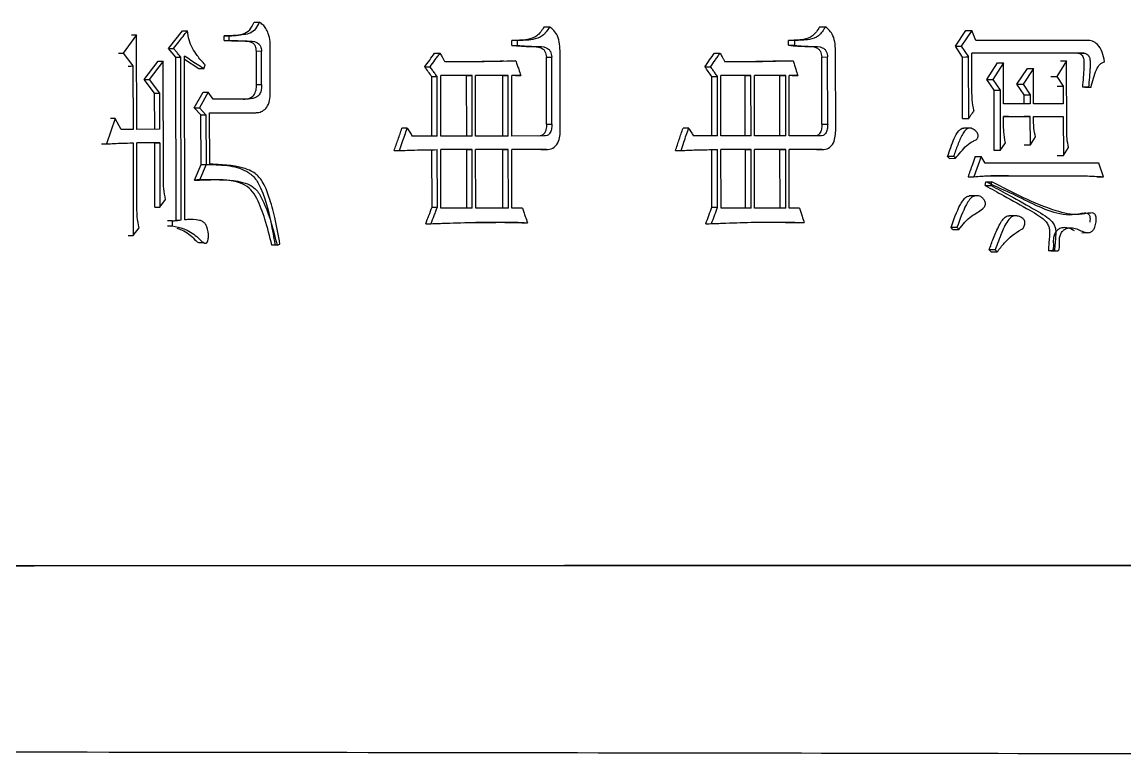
# Model space of a CAD drawing. Header units: millimetres. Extents: x 2320 to 4000, y 933 to 2121.
# Drawn here: x 2904.21 to 2916.44, y 1089.39 to 1097.59 of the extents above; entities that cross this region are included whole.
import ezdxf

# ---------------------------------------------------------------- set-up
doc = ezdxf.new("R2010")
doc.units = ezdxf.units.MM

msp = doc.modelspace()

# ---------------------------------------------------------------- linework, layer by layer
at = {"color": 7, "linetype": 'Continuous', "lineweight": 25}
for p, q in [((2905.48, 1097.447), (2905.332, 1097.241)), ((2905.481, 1096.397), (2905.48, 1097.447)), ((2905.834, 1097.295), (2905.989, 1097.49)), ((2905.989, 1097.49), (2906.044, 1097.49)), ((2906.508, 1097.436), (2906.452, 1097.436)), ((2906.452, 1097.382), (2906.452, 1097.436)), ((2906.508, 1097.382), (2906.508, 1097.436)), ((2910.001, 1097.535), (2910.062, 1097.535)), ((2913.057, 1097.536), (2913.122, 1097.536)), ((2914.562, 1097.319), (2914.678, 1097.493)), ((2914.745, 1097.493), (2914.628, 1097.32)), ((2914.789, 1097.385), (2914.745, 1097.493)), ((2905.834, 1097.295), (2905.889, 1097.296)), ((2905.916, 1097.198), (2905.834, 1097.295)), ((2906.452, 1097.382), (2906.508, 1097.382)), ((2906.962, 1096.831), (2906.962, 1097.372)), ((2909.703, 1097.384), (2909.642, 1097.383)), ((2909.643, 1097.329), (2909.642, 1097.383)), ((2909.643, 1097.329), (2909.703, 1097.33)), ((2909.703, 1097.384), (2909.703, 1097.33)), ((2912.777, 1097.384), (2912.713, 1097.384)), ((2912.713, 1097.33), (2912.713, 1097.384)), ((2912.713, 1097.33), (2912.777, 1097.33)), ((2912.777, 1097.384), (2912.777, 1097.33)), ((2914.562, 1097.319), (2914.628, 1097.32)), ((2914.642, 1097.2), (2914.562, 1097.319)), ((2914.628, 1097.32), (2914.709, 1097.201)), ((2916.024, 1097.385), (2914.789, 1097.385)), ((2905.332, 1097.241), (2905.439, 1097.101)), ((2905.916, 1097.198), (2905.971, 1097.198)), ((2905.919, 1095.391), (2905.916, 1097.198)), ((2905.974, 1095.392), (2905.971, 1097.198)), ((2906.015, 1095.392), (2906.012, 1097.209)), ((2906.169, 1097.068), (2906.012, 1097.172)), ((2906.865, 1097.264), (2906.808, 1097.263)), ((2906.809, 1096.895), (2906.808, 1097.263)), ((2906.865, 1096.896), (2906.865, 1097.264)), ((2910.025, 1097.2), (2910.085, 1097.2)), ((2910.026, 1096.453), (2910.025, 1097.2)), ((2910.087, 1096.453), (2910.085, 1097.2)), ((2910.18, 1096.399), (2910.179, 1097.243)), ((2913.08, 1097.2), (2913.145, 1097.201)), ((2913.081, 1096.454), (2913.08, 1097.2)), ((2913.146, 1096.454), (2913.145, 1097.201)), ((2913.236, 1096.4), (2913.234, 1097.244)), ((2914.643, 1096.519), (2914.642, 1097.2)), ((2914.71, 1096.519), (2914.709, 1097.201)), ((2915.989, 1097.244), (2914.745, 1097.244)), ((2914.746, 1096.822), (2914.745, 1097.244)), ((2915.921, 1097.244), (2914.745, 1097.244)), ((2915.921, 1097.244), (2915.989, 1097.244)), ((2905.439, 1097.101), (2905.44, 1096.397)), ((2905.565, 1096.949), (2905.72, 1097.155)), ((2905.775, 1097.155), (2905.62, 1096.949)), ((2905.777, 1095.835), (2905.775, 1097.155)), ((2906.224, 1097.069), (2906.169, 1097.068)), ((2906.224, 1097.069), (2906.24, 1097.112)), ((2908.676, 1097.091), (2908.735, 1097.091)), ((2909.515, 1097.153), (2909.627, 1097.156)), ((2911.784, 1097.092), (2911.847, 1097.092)), ((2912.589, 1097.154), (2912.698, 1097.157)), ((2914.912, 1096.952), (2915.028, 1097.136)), ((2915.095, 1097.136), (2914.979, 1096.952)), ((2915.096, 1096.681), (2915.095, 1097.136)), ((2915.245, 1096.898), (2915.361, 1097.071)), ((2915.428, 1097.071), (2915.313, 1096.898)), ((2915.429, 1096.681), (2915.428, 1097.071)), ((2915.795, 1097.157), (2915.688, 1096.984)), ((2915.797, 1096.379), (2915.795, 1097.157)), ((2905.68, 1096.798), (2905.565, 1096.949)), ((2905.62, 1096.949), (2905.735, 1096.798)), ((2908.756, 1096.323), (2908.755, 1096.983)), ((2908.815, 1096.323), (2908.814, 1096.983)), ((2909.201, 1096.994), (2908.853, 1096.994)), ((2908.855, 1096.323), (2908.853, 1096.994)), ((2909.141, 1096.994), (2908.853, 1096.994)), ((2909.141, 1096.994), (2909.201, 1096.994)), ((2909.142, 1096.323), (2909.141, 1096.994)), ((2909.202, 1096.323), (2909.201, 1096.994)), ((2909.601, 1096.994), (2909.24, 1096.994)), ((2909.241, 1096.323), (2909.24, 1096.994)), ((2909.541, 1096.994), (2909.24, 1096.994)), ((2909.541, 1096.994), (2909.601, 1096.994)), ((2909.543, 1096.323), (2909.541, 1096.994)), ((2909.602, 1096.323), (2909.601, 1096.994)), ((2909.742, 1096.994), (2909.641, 1096.994)), ((2909.642, 1096.323), (2909.641, 1096.994)), ((2909.682, 1096.994), (2909.641, 1096.994)), ((2909.682, 1096.994), (2909.742, 1096.994)), ((2911.861, 1096.324), (2911.86, 1096.984)), ((2911.924, 1096.324), (2911.923, 1096.984)), ((2912.295, 1096.995), (2911.961, 1096.995)), ((2911.962, 1096.324), (2911.961, 1096.995)), ((2912.231, 1096.995), (2911.961, 1096.995)), ((2912.231, 1096.995), (2912.295, 1096.995)), ((2912.232, 1096.324), (2912.231, 1096.995)), ((2912.296, 1096.324), (2912.295, 1096.995)), ((2912.68, 1096.995), (2912.333, 1096.995)), ((2912.334, 1096.324), (2912.333, 1096.995)), ((2912.616, 1096.995), (2912.333, 1096.995)), ((2912.616, 1096.995), (2912.68, 1096.995)), ((2912.617, 1096.324), (2912.616, 1096.995)), ((2912.681, 1096.324), (2912.68, 1096.995)), ((2912.815, 1096.995), (2912.717, 1096.995)), ((2912.718, 1096.324), (2912.717, 1096.995)), ((2912.751, 1096.995), (2912.717, 1096.995)), ((2912.751, 1096.995), (2912.815, 1096.995)), ((2914.992, 1096.833), (2914.912, 1096.952)), ((2914.979, 1096.952), (2915.059, 1096.833)), ((2915.688, 1096.984), (2915.76, 1096.876)), ((2906.12, 1096.636), (2906.218, 1096.809)), ((2906.273, 1096.809), (2906.176, 1096.636)), ((2906.33, 1096.733), (2906.273, 1096.809)), ((2906.809, 1096.895), (2906.865, 1096.896)), ((2914.993, 1096.162), (2914.992, 1096.833)), ((2915.059, 1096.833), (2915.06, 1096.162)), ((2915.325, 1096.779), (2915.245, 1096.898)), ((2915.313, 1096.898), (2915.393, 1096.779)), ((2915.76, 1096.876), (2915.76, 1096.681)), ((2916.039, 1096.865), (2915.971, 1096.865)), ((2916, 1096.865), (2916.068, 1096.865)), ((2916.039, 1096.865), (2916.068, 1096.865)), ((2905.681, 1096.397), (2905.68, 1096.798)), ((2905.735, 1096.798), (2905.735, 1096.398)), ((2906.72, 1096.733), (2906.33, 1096.733)), ((2915.393, 1096.681), (2915.096, 1096.681)), ((2915.325, 1096.681), (2915.325, 1096.779)), ((2915.393, 1096.779), (2915.393, 1096.681)), ((2915.76, 1096.681), (2915.429, 1096.681)), ((2906.194, 1096.56), (2906.12, 1096.636)), ((2906.176, 1096.636), (2906.249, 1096.56)), ((2906.195, 1096.008), (2906.194, 1096.56)), ((2906.249, 1096.56), (2906.25, 1096.008)), ((2906.29, 1096.582), (2906.777, 1096.582)), ((2906.291, 1096.008), (2906.29, 1096.582)), ((2906.744, 1096.582), (2906.801, 1096.582)), ((2905.243, 1096.516), (2905.145, 1096.235)), ((2905.309, 1096.397), (2905.243, 1096.516)), ((2910.026, 1096.453), (2910.087, 1096.453)), ((2913.081, 1096.454), (2913.146, 1096.454)), ((2914.643, 1096.519), (2914.71, 1096.519)), ((2915.096, 1096.541), (2915.393, 1096.541)), ((2915.096, 1096.465), (2915.096, 1096.541)), ((2915.15, 1096.541), (2915.096, 1096.541)), ((2915.393, 1096.541), (2915.326, 1096.541)), ((2915.394, 1096.227), (2915.393, 1096.541)), ((2915.429, 1096.541), (2915.76, 1096.541)), ((2915.429, 1096.487), (2915.429, 1096.541)), ((2915.693, 1096.541), (2915.76, 1096.541)), ((2915.76, 1096.541), (2915.761, 1096.108)), ((2905.44, 1096.397), (2905.309, 1096.397)), ((2905.735, 1096.398), (2905.481, 1096.397)), ((2908.815, 1096.323), (2908.538, 1096.323)), ((2909.202, 1096.323), (2908.855, 1096.323)), ((2909.602, 1096.323), (2909.241, 1096.323)), ((2910.001, 1096.324), (2909.642, 1096.323)), ((2911.924, 1096.324), (2911.657, 1096.324)), ((2912.296, 1096.324), (2911.962, 1096.324)), ((2912.681, 1096.324), (2912.334, 1096.324)), ((2913.064, 1096.324), (2912.718, 1096.324)), ((2914.724, 1096.411), (2914.657, 1096.411)), ((2915.394, 1096.227), (2915.451, 1096.314)), ((2905.441, 1096.246), (2905.442, 1095.218)), ((2905.736, 1096.246), (2905.482, 1096.246)), ((2905.483, 1095.521), (2905.482, 1096.246)), ((2905.681, 1096.246), (2905.482, 1096.246)), ((2905.681, 1096.246), (2905.736, 1096.246)), ((2905.682, 1095.532), (2905.681, 1096.246)), ((2905.736, 1096.246), (2905.737, 1095.532)), ((2915.06, 1096.162), (2915.118, 1096.249)), ((2915.326, 1096.227), (2915.394, 1096.227)), ((2915.761, 1096.108), (2915.819, 1096.195)), ((2908.337, 1096.161), (2908.395, 1096.161)), ((2908.757, 1095.533), (2908.756, 1096.172)), ((2908.816, 1095.534), (2908.815, 1096.172)), ((2909.202, 1096.172), (2908.855, 1096.172)), ((2908.856, 1095.523), (2908.855, 1096.172)), ((2909.143, 1096.172), (2908.855, 1096.172)), ((2909.143, 1096.172), (2909.202, 1096.172)), ((2909.144, 1095.523), (2909.143, 1096.172)), ((2909.203, 1095.523), (2909.202, 1096.172)), ((2909.603, 1096.172), (2909.241, 1096.172)), ((2909.243, 1095.523), (2909.241, 1096.172)), ((2909.543, 1096.172), (2909.241, 1096.172)), ((2909.543, 1096.172), (2909.603, 1096.172)), ((2909.544, 1095.523), (2909.543, 1096.172)), ((2909.604, 1095.523), (2909.603, 1096.172)), ((2910.025, 1096.172), (2909.642, 1096.172)), ((2909.643, 1095.523), (2909.642, 1096.172)), ((2909.964, 1096.172), (2909.642, 1096.172)), ((2909.964, 1096.172), (2910.025, 1096.172)), ((2911.458, 1096.161), (2911.52, 1096.162)), ((2911.862, 1095.534), (2911.861, 1096.172)), ((2911.925, 1095.534), (2911.924, 1096.173)), ((2912.296, 1096.173), (2911.962, 1096.173)), ((2911.963, 1095.524), (2911.962, 1096.173)), ((2912.233, 1096.172), (2911.962, 1096.172)), ((2912.233, 1096.172), (2912.296, 1096.173)), ((2912.234, 1095.523), (2912.233, 1096.172)), ((2912.297, 1095.524), (2912.296, 1096.173)), ((2912.681, 1096.173), (2912.334, 1096.173)), ((2912.335, 1095.524), (2912.334, 1096.173)), ((2912.617, 1096.173), (2912.334, 1096.172)), ((2912.617, 1096.173), (2912.681, 1096.173)), ((2912.618, 1095.524), (2912.617, 1096.173)), ((2912.682, 1095.524), (2912.681, 1096.173)), ((2913.086, 1096.173), (2912.719, 1096.173)), ((2912.72, 1095.524), (2912.719, 1096.173)), ((2913.022, 1096.173), (2912.719, 1096.173)), ((2913.022, 1096.173), (2913.086, 1096.173)), ((2914.498, 1096.075), (2914.476, 1096.097)), ((2914.498, 1096.075), (2914.564, 1096.076)), ((2914.849, 1096.097), (2914.769, 1095.87)), ((2914.893, 1096.022), (2914.849, 1096.097)), ((2915.693, 1096.108), (2915.761, 1096.108)), ((2906.122, 1095.835), (2906.195, 1096.008)), ((2906.25, 1096.008), (2906.177, 1095.835)), ((2906.195, 1096.008), (2906.25, 1096.008)), ((2906.324, 1096.009), (2906.291, 1096.009)), ((2916.155, 1096.022), (2914.893, 1096.022)), ((2916.205, 1095.87), (2916.155, 1096.022)), ((2906.122, 1095.835), (2906.177, 1095.835)), ((2914.703, 1095.87), (2914.769, 1095.87)), ((2915.15, 1095.881), (2914.955, 1095.881)), ((2914.974, 1095.881), (2915.955, 1095.881)), ((2915.887, 1095.881), (2915.955, 1095.881)), ((2916.137, 1095.87), (2916.205, 1095.87)), ((2914.892, 1095.773), (2914.899, 1095.816)), ((2914.892, 1095.773), (2914.959, 1095.773)), ((2914.899, 1095.816), (2914.966, 1095.816)), ((2914.959, 1095.773), (2914.966, 1095.816)), ((2905.737, 1095.532), (2905.802, 1095.619)), ((2914.782, 1095.659), (2914.715, 1095.659)), ((2905.682, 1095.532), (2905.737, 1095.532)), ((2908.757, 1095.533), (2908.816, 1095.534)), ((2909.203, 1095.523), (2908.856, 1095.523)), ((2909.604, 1095.523), (2909.243, 1095.523)), ((2909.76, 1095.523), (2909.643, 1095.523)), ((2911.862, 1095.534), (2911.925, 1095.534)), ((2912.297, 1095.524), (2911.963, 1095.524)), ((2912.682, 1095.524), (2912.335, 1095.524)), ((2912.833, 1095.524), (2912.72, 1095.524)), ((2905.876, 1095.381), (2905.821, 1095.381)), ((2905.876, 1095.381), (2905.876, 1095.327)), ((2905.919, 1095.391), (2905.974, 1095.392)), ((2906.102, 1095.396), (2906.046, 1095.396)), ((2909.108, 1095.361), (2909.465, 1095.365)), ((2909.755, 1095.361), (2909.815, 1095.361)), ((2912.211, 1095.362), (2912.541, 1095.366)), ((2912.821, 1095.361), (2912.885, 1095.362)), ((2915.228, 1095.438), (2915.16, 1095.438)), ((2905.388, 1095.218), (2905.442, 1095.218)), ((2905.442, 1095.218), (2905.508, 1095.305)), ((2905.821, 1095.327), (2905.876, 1095.327)), ((2914.58, 1095.308), (2914.514, 1095.307)), ((2914.536, 1095.286), (2914.514, 1095.307)), ((2915.965, 1095.25), (2916.033, 1095.251)), ((2906.165, 1095.141), (2906.221, 1095.142)), ((2907.038, 1095.111), (2906.981, 1095.111)), ((2907.038, 1095.111), (2907.07, 1095.122)), ((2915.004, 1095.059), (2914.937, 1095.059)), ((2914.959, 1095.037), (2914.937, 1095.059)), ((2914.959, 1095.037), (2915.026, 1095.037)), ((2915.662, 1095.048), (2915.595, 1095.048)), ((2915.623, 1095.048), (2915.691, 1095.048)), ((2915.662, 1095.048), (2915.691, 1095.048))]:
    msp.add_line(p, q, dxfattribs=at)
at = {"color": 7, "linetype": 'Continuous', "lineweight": 25, "flags": 128}
for points in [[(2906.784, 1097.588), (2906.799, 1097.588), (2906.815, 1097.588), (2906.84, 1097.588)], [(2905.425, 1097.446), (2905.456, 1097.447), (2905.48, 1097.447)], [(2914.678, 1097.493), (2914.716, 1097.493), (2914.745, 1097.493)], [(2905.278, 1097.241), (2905.308, 1097.241), (2905.332, 1097.241)], [(2908.786, 1097.242), (2908.819, 1097.243), (2908.845, 1097.243)], [(2911.89, 1097.243), (2911.925, 1097.243), (2911.953, 1097.244)], [(2914.642, 1097.2), (2914.68, 1097.201), (2914.709, 1097.201)], [(2905.385, 1097.1), (2905.415, 1097.1), (2905.439, 1097.101)], [(2905.72, 1097.155), (2905.751, 1097.155), (2905.775, 1097.155)], [(2909.627, 1097.156), (2909.661, 1097.156), (2909.687, 1097.156)], [(2912.698, 1097.157), (2912.734, 1097.157), (2912.762, 1097.157)], [(2915.028, 1097.136), (2915.065, 1097.136), (2915.095, 1097.136)], [(2915.361, 1097.071), (2915.399, 1097.071), (2915.428, 1097.071)], [(2915.727, 1097.157), (2915.765, 1097.157), (2915.795, 1097.157)], [(2905.565, 1096.949), (2905.596, 1096.949), (2905.62, 1096.949)], [(2908.755, 1096.983), (2908.788, 1096.983), (2908.814, 1096.983)], [(2911.86, 1096.984), (2911.895, 1096.984), (2911.923, 1096.984)], [(2914.912, 1096.952), (2914.95, 1096.952), (2914.979, 1096.952)], [(2915.62, 1096.984), (2915.658, 1096.984), (2915.688, 1096.984)], [(2906.218, 1096.809), (2906.249, 1096.809), (2906.273, 1096.809)], [(2914.992, 1096.833), (2915.03, 1096.833), (2915.059, 1096.833)], [(2915.245, 1096.898), (2915.283, 1096.898), (2915.313, 1096.898)], [(2915.692, 1096.876), (2915.73, 1096.876), (2915.76, 1096.876)], [(2905.68, 1096.798), (2905.711, 1096.798), (2905.735, 1096.798)], [(2915.325, 1096.779), (2915.363, 1096.779), (2915.393, 1096.779)], [(2906.12, 1096.636), (2906.152, 1096.636), (2906.176, 1096.636)], [(2906.194, 1096.56), (2906.225, 1096.56), (2906.249, 1096.56)], [(2905.243, 1096.516), (2905.213, 1096.516), (2905.189, 1096.516)], [(2908.482, 1096.41), (2908.449, 1096.409), (2908.423, 1096.409)], [(2911.604, 1096.411), (2911.569, 1096.41), (2911.541, 1096.41)], [(2905.091, 1096.235), (2905.121, 1096.235), (2905.145, 1096.235)], [(2914.542, 1096.097), (2914.518, 1096.097), (2914.497, 1096.097), (2914.476, 1096.097)], [(2914.564, 1096.076), (2914.553, 1096.087), (2914.542, 1096.097)], [(2914.783, 1096.097), (2914.82, 1096.097), (2914.849, 1096.097)], [(2915.06, 1096.162), (2915.023, 1096.162), (2914.993, 1096.162)], [(2908.687, 1095.349), (2908.72, 1095.35), (2908.745, 1095.35)], [(2911.794, 1095.35), (2911.83, 1095.35), (2911.857, 1095.351)], [(2914.536, 1095.286), (2914.56, 1095.286), (2914.581, 1095.286), (2914.602, 1095.286)], [(2915.026, 1095.037), (2915.015, 1095.048), (2915.004, 1095.059)]]:
    msp.add_lwpolyline(points, dxfattribs=at)
at = {"color": 7, "linetype": 'Continuous', "lineweight": 25}
for points, knots in [([(2906.452, 1097.436), (2906.522, 1097.435), (2906.62, 1097.432), (2906.742, 1097.494), (2906.769, 1097.556), (2906.784, 1097.588)], [0, 0, 0, 0, 0.551357, 0.770078, 1, 1, 1, 1]), ([(2906.84, 1097.588), (2906.828, 1097.561), (2906.805, 1097.509), (2906.742, 1097.461), (2906.641, 1097.441), (2906.563, 1097.438), (2906.508, 1097.436)], [0, 0, 0, 0, 0.195659, 0.382955, 0.567145, 1, 1, 1, 1]), ([(2906.962, 1097.372), (2906.956, 1097.403), (2906.946, 1097.453), (2906.916, 1097.516), (2906.882, 1097.56), (2906.854, 1097.579), (2906.84, 1097.588)], [0, 0, 0, 0, 0.349141, 0.571236, 0.788179, 1, 1, 1, 1]), ([(2905.889, 1097.296), (2905.908, 1097.32), (2905.944, 1097.364), (2905.995, 1097.429), (2906.028, 1097.47), (2906.044, 1097.49)], [0, 0, 0, 0, 0.371324, 0.685662, 1, 1, 1, 1]), ([(2906.24, 1097.112), (2906.209, 1097.146), (2906.158, 1097.203), (2906.098, 1097.297), (2906.057, 1097.388), (2906.049, 1097.456), (2906.044, 1097.49)], [0, 0, 0, 0, 0.333231, 0.552095, 0.774458, 1, 1, 1, 1]), ([(2910.001, 1097.535), (2909.976, 1097.497), (2909.928, 1097.422), (2909.793, 1097.385), (2909.7, 1097.384), (2909.642, 1097.383)], [0, 0, 0, 0, 0.287999, 0.56515, 1, 1, 1, 1]), ([(2910.062, 1097.535), (2910.037, 1097.497), (2909.988, 1097.422), (2909.853, 1097.385), (2909.76, 1097.384), (2909.703, 1097.384)], [0, 0, 0, 0, 0.287877, 0.565058, 1, 1, 1, 1]), ([(2910.179, 1097.243), (2910.176, 1097.311), (2910.172, 1097.405), (2910.112, 1097.496), (2910.078, 1097.522), (2910.062, 1097.535)], [0, 0, 0, 0, 0.57016, 0.787713, 1, 1, 1, 1]), ([(2913.057, 1097.536), (2913.033, 1097.497), (2912.987, 1097.423), (2912.858, 1097.386), (2912.768, 1097.385), (2912.713, 1097.384)], [0, 0, 0, 0, 0.287999, 0.56515, 1, 1, 1, 1]), ([(2913.122, 1097.536), (2913.098, 1097.498), (2913.051, 1097.423), (2912.922, 1097.386), (2912.832, 1097.385), (2912.777, 1097.384)], [0, 0, 0, 0, 0.287877, 0.565058, 1, 1, 1, 1]), ([(2913.234, 1097.244), (2913.232, 1097.312), (2913.228, 1097.406), (2913.17, 1097.497), (2913.137, 1097.523), (2913.122, 1097.536)], [0, 0, 0, 0, 0.57016, 0.787713, 1, 1, 1, 1]), ([(2905.971, 1097.198), (2905.961, 1097.21), (2905.943, 1097.232), (2905.915, 1097.264), (2905.898, 1097.285), (2905.889, 1097.296)], [0, 0, 0, 0, 0.362123, 0.681061, 1, 1, 1, 1]), ([(2906.808, 1097.263), (2906.808, 1097.273), (2906.807, 1097.293), (2906.798, 1097.323), (2906.78, 1097.347), (2906.733, 1097.376), (2906.619, 1097.377), (2906.518, 1097.38), (2906.452, 1097.382)], [0, 0, 0, 0, 0.060717, 0.120381, 0.18767, 0.252801, 0.508101, 1, 1, 1, 1]), ([(2906.508, 1097.382), (2906.574, 1097.38), (2906.675, 1097.377), (2906.789, 1097.377), (2906.836, 1097.347), (2906.854, 1097.323), (2906.863, 1097.293), (2906.864, 1097.273), (2906.865, 1097.264)], [0, 0, 0, 0, 0.492007, 0.747358, 0.812484, 0.879738, 0.939348, 1, 1, 1, 1]), ([(2909.643, 1097.329), (2909.713, 1097.323), (2909.82, 1097.314), (2909.939, 1097.317), (2909.991, 1097.289), (2910.017, 1097.255), (2910.022, 1097.221), (2910.025, 1097.2)], [0, 0, 0, 0, 0.493007, 0.748945, 0.813954, 0.88072, 1, 1, 1, 1]), ([(2909.703, 1097.33), (2909.773, 1097.324), (2909.88, 1097.315), (2910, 1097.318), (2910.051, 1097.289), (2910.077, 1097.256), (2910.082, 1097.222), (2910.085, 1097.2)], [0, 0, 0, 0, 0.493108, 0.749094, 0.814101, 0.880835, 1, 1, 1, 1]), ([(2912.713, 1097.33), (2912.78, 1097.324), (2912.883, 1097.315), (2912.998, 1097.318), (2913.047, 1097.29), (2913.072, 1097.256), (2913.077, 1097.222), (2913.08, 1097.2)], [0, 0, 0, 0, 0.493022, 0.748799, 0.813762, 0.88048, 1, 1, 1, 1]), ([(2912.777, 1097.33), (2912.845, 1097.324), (2912.947, 1097.315), (2913.062, 1097.318), (2913.112, 1097.29), (2913.137, 1097.256), (2913.142, 1097.222), (2913.145, 1097.201)], [0, 0, 0, 0, 0.493122, 0.748949, 0.813909, 0.880596, 1, 1, 1, 1]), ([(2916.218, 1097.147), (2916.21, 1097.184), (2916.196, 1097.256), (2916.147, 1097.339), (2916.085, 1097.38), (2916.044, 1097.383), (2916.024, 1097.385)], [0, 0, 0, 0, 0.292671, 0.574804, 0.788902, 1, 1, 1, 1]), ([(2906.224, 1097.069), (2906.2, 1097.085), (2906.152, 1097.116), (2906.082, 1097.163), (2906.035, 1097.194), (2906.012, 1097.209)], [0, 0, 0, 0, 0.343847, 0.671923, 1, 1, 1, 1]), ([(2908.676, 1097.091), (2908.694, 1097.116), (2908.731, 1097.167), (2908.768, 1097.217), (2908.786, 1097.242)], [0, 0, 0, 0, 0.5000002, 1, 1, 1, 1]), ([(2908.735, 1097.091), (2908.753, 1097.116), (2908.781, 1097.154), (2908.817, 1097.205), (2908.836, 1097.23), (2908.845, 1097.243)], [0, 0, 0, 0, 0.4999999, 0.7499999, 1, 1, 1, 1]), ([(2908.845, 1097.243), (2908.853, 1097.229), (2908.866, 1097.206), (2908.885, 1097.174), (2908.895, 1097.155), (2908.901, 1097.145)], [0, 0, 0, 0, 0.419954, 0.709977, 1, 1, 1, 1]), ([(2911.784, 1097.092), (2911.801, 1097.117), (2911.837, 1097.168), (2911.872, 1097.218), (2911.89, 1097.243)], [0, 0, 0, 0, 0.5000002, 1, 1, 1, 1]), ([(2911.847, 1097.092), (2911.864, 1097.117), (2911.891, 1097.155), (2911.926, 1097.206), (2911.944, 1097.231), (2911.953, 1097.244)], [0, 0, 0, 0, 0.5, 0.75, 1, 1, 1, 1]), ([(2911.953, 1097.244), (2911.96, 1097.23), (2911.973, 1097.207), (2911.991, 1097.174), (2912.001, 1097.156), (2912.006, 1097.146)], [0, 0, 0, 0, 0.419954, 0.709977, 1, 1, 1, 1]), ([(2915.921, 1097.244), (2915.932, 1097.241), (2915.956, 1097.235), (2915.985, 1097.197), (2915.99, 1097.14), (2915.987, 1097.03), (2915.978, 1096.938), (2915.971, 1096.865)], [0, 0, 0, 0, 0.110775, 0.225889, 0.356765, 0.489094, 1, 1, 1, 1]), ([(2915.989, 1097.244), (2916, 1097.241), (2916.024, 1097.235), (2916.054, 1097.197), (2916.059, 1097.141), (2916.055, 1097.03), (2916.046, 1096.938), (2916.039, 1096.865)], [0, 0, 0, 0, 0.110883, 0.226049, 0.356903, 0.489202, 1, 1, 1, 1]), ([(2908.755, 1096.983), (2908.742, 1097.001), (2908.715, 1097.037), (2908.689, 1097.073), (2908.676, 1097.091)], [0, 0, 0, 0, 0.4999995, 1, 1, 1, 1]), ([(2908.814, 1096.983), (2908.805, 1096.995), (2908.787, 1097.02), (2908.761, 1097.056), (2908.743, 1097.079), (2908.735, 1097.091)], [0, 0, 0, 0, 0.342692, 0.671346, 1, 1, 1, 1]), ([(2909.687, 1097.156), (2909.553, 1097.152), (2909.355, 1097.147), (2909.092, 1097.146), (2908.964, 1097.146), (2908.901, 1097.145)], [0, 0, 0, 0, 0.515258, 0.757627, 1, 1, 1, 1]), ([(2909.058, 1097.146), (2909.057, 1097.146), (2909.057, 1097.146), (2909.053, 1097.146), (2909.04, 1097.146), (2909.028, 1097.146), (2909.02, 1097.146)], [0, 0, 0, 0, 0.065802, 0.154188, 0.463499, 1, 1, 1, 1]), ([(2909.553, 1097.154), (2909.553, 1097.154), (2909.552, 1097.154), (2909.466, 1097.151), (2909.308, 1097.148), (2909.137, 1097.146), (2909.041, 1097.146), (2909.025, 1097.146), (2909.025, 1097.146), (2909.025, 1097.146), (2909.025, 1097.146)], [0, 0, 0, 0, 0.003055, 0.020921, 0.517723, 0.853035, 0.994956, 0.997364, 0.999372, 1, 1, 1, 1]), ([(2909.687, 1097.156), (2909.692, 1097.141), (2909.703, 1097.11), (2909.721, 1097.056), (2909.734, 1097.018), (2909.742, 1096.994)], [0, 0, 0, 0, 0.283865, 0.567729, 1, 1, 1, 1]), ([(2911.86, 1096.984), (2911.847, 1097.002), (2911.822, 1097.038), (2911.796, 1097.074), (2911.784, 1097.092)], [0, 0, 0, 0, 0.4999995, 1, 1, 1, 1]), ([(2911.923, 1096.984), (2911.914, 1096.996), (2911.897, 1097.021), (2911.872, 1097.057), (2911.855, 1097.08), (2911.847, 1097.092)], [0, 0, 0, 0, 0.342692, 0.671346, 1, 1, 1, 1]), ([(2912.762, 1097.157), (2912.633, 1097.153), (2912.443, 1097.147), (2912.19, 1097.147), (2912.068, 1097.146), (2912.006, 1097.146)], [0, 0, 0, 0, 0.515258, 0.757627, 1, 1, 1, 1]), ([(2912.149, 1097.147), (2912.149, 1097.147), (2912.149, 1097.147), (2912.147, 1097.147), (2912.137, 1097.147), (2912.126, 1097.146), (2912.119, 1097.146)], [0, 0, 0, 0, 0.004422, 0.092799, 0.411618, 1, 1, 1, 1]), ([(2912.626, 1097.154), (2912.626, 1097.154), (2912.626, 1097.154), (2912.62, 1097.154), (2912.531, 1097.152), (2912.391, 1097.149), (2912.235, 1097.147), (2912.161, 1097.147), (2912.148, 1097.147)], [0, 0, 0, 0, 0.000624, 0.004762, 0.07159, 0.543055, 0.917503, 1, 1, 1, 1]), ([(2912.762, 1097.157), (2912.767, 1097.142), (2912.777, 1097.111), (2912.795, 1097.057), (2912.807, 1097.018), (2912.815, 1096.995)], [0, 0, 0, 0, 0.283865, 0.567729, 1, 1, 1, 1]), ([(2916.068, 1096.865), (2916.084, 1096.932), (2916.106, 1097.023), (2916.162, 1097.124), (2916.199, 1097.139), (2916.218, 1097.147)], [0, 0, 0, 0, 0.572938, 0.791384, 1, 1, 1, 1]), ([(2906.664, 1096.733), (2906.684, 1096.734), (2906.726, 1096.736), (2906.781, 1096.768), (2906.809, 1096.831), (2906.809, 1096.874), (2906.809, 1096.895)], [0, 0, 0, 0, 0.268917, 0.541341, 0.767036, 1, 1, 1, 1]), ([(2906.865, 1096.896), (2906.866, 1096.877), (2906.866, 1096.841), (2906.849, 1096.79), (2906.801, 1096.739), (2906.753, 1096.736), (2906.72, 1096.733)], [0, 0, 0, 0, 0.19814, 0.3923, 0.578456, 1, 1, 1, 1]), ([(2906.777, 1096.582), (2906.796, 1096.582), (2906.835, 1096.582), (2906.892, 1096.604), (2906.94, 1096.659), (2906.962, 1096.741), (2906.962, 1096.801), (2906.962, 1096.831)], [0, 0, 0, 0, 0.177785, 0.356958, 0.541697, 0.768829, 1, 1, 1, 1]), ([(2914.768, 1096.606), (2914.761, 1096.645), (2914.748, 1096.717), (2914.747, 1096.79), (2914.746, 1096.822)], [0, 0, 0, 0, 0.558835, 1, 1, 1, 1]), ([(2914.768, 1096.606), (2914.76, 1096.593), (2914.746, 1096.573), (2914.727, 1096.544), (2914.716, 1096.527), (2914.71, 1096.519)], [0, 0, 0, 0, 0.42836, 0.71418, 1, 1, 1, 1]), ([(2910.026, 1096.453), (2910.026, 1096.434), (2910.024, 1096.397), (2910.006, 1096.349), (2909.973, 1096.326), (2909.951, 1096.324), (2909.941, 1096.323)], [0, 0, 0, 0, 0.2934237, 0.5774994, 0.790774, 1, 1, 1, 1]), ([(2910.087, 1096.453), (2910.086, 1096.435), (2910.085, 1096.398), (2910.066, 1096.35), (2910.034, 1096.326), (2910.012, 1096.324), (2910.001, 1096.324)], [0, 0, 0, 0, 0.293264, 0.577264, 0.790624, 1, 1, 1, 1]), ([(2913.081, 1096.454), (2913.081, 1096.435), (2913.079, 1096.398), (2913.062, 1096.35), (2913.03, 1096.326), (2913.01, 1096.325), (2912.999, 1096.324)], [0, 0, 0, 0, 0.293424, 0.577499, 0.790774, 1, 1, 1, 1]), ([(2913.146, 1096.454), (2913.145, 1096.435), (2913.144, 1096.398), (2913.126, 1096.35), (2913.095, 1096.327), (2913.074, 1096.325), (2913.064, 1096.324)], [0, 0, 0, 0, 0.293264, 0.577264, 0.790624, 1, 1, 1, 1]), ([(2915.118, 1096.249), (2915.111, 1096.289), (2915.098, 1096.36), (2915.097, 1096.433), (2915.096, 1096.465)], [0, 0, 0, 0, 0.558836, 1, 1, 1, 1]), ([(2915.451, 1096.314), (2915.445, 1096.345), (2915.433, 1096.402), (2915.43, 1096.461), (2915.429, 1096.487)], [0, 0, 0, 0, 0.558879, 1, 1, 1, 1]), ([(2908.337, 1096.161), (2908.351, 1096.202), (2908.38, 1096.285), (2908.409, 1096.368), (2908.423, 1096.409)], [0, 0, 0, 0, 0.5000005, 1, 1, 1, 1]), ([(2908.395, 1096.161), (2908.406, 1096.191), (2908.426, 1096.248), (2908.454, 1096.331), (2908.473, 1096.383), (2908.482, 1096.41)], [0, 0, 0, 0, 0.368853, 0.684427, 1, 1, 1, 1]), ([(2908.482, 1096.41), (2908.487, 1096.402), (2908.496, 1096.388), (2908.51, 1096.366), (2908.524, 1096.345), (2908.533, 1096.33), (2908.538, 1096.323)], [0, 0, 0, 0, 0.25, 0.5, 0.75, 1, 1, 1, 1]), ([(2910.025, 1096.172), (2910.049, 1096.174), (2910.099, 1096.178), (2910.156, 1096.24), (2910.178, 1096.321), (2910.179, 1096.373), (2910.18, 1096.399)], [0, 0, 0, 0, 0.266734, 0.54095, 0.768753, 1, 1, 1, 1]), ([(2911.458, 1096.161), (2911.472, 1096.203), (2911.499, 1096.286), (2911.527, 1096.369), (2911.541, 1096.41)], [0, 0, 0, 0, 0.5000005, 1, 1, 1, 1]), ([(2911.52, 1096.162), (2911.53, 1096.192), (2911.549, 1096.249), (2911.577, 1096.332), (2911.595, 1096.384), (2911.604, 1096.411)], [0, 0, 0, 0, 0.368853, 0.684427, 1, 1, 1, 1]), ([(2911.604, 1096.411), (2911.608, 1096.403), (2911.617, 1096.389), (2911.631, 1096.367), (2911.644, 1096.346), (2911.653, 1096.331), (2911.657, 1096.324)], [0, 0, 0, 0, 0.25, 0.5000001, 0.7500001, 1, 1, 1, 1]), ([(2913.086, 1096.173), (2913.11, 1096.175), (2913.158, 1096.179), (2913.212, 1096.241), (2913.233, 1096.321), (2913.235, 1096.374), (2913.236, 1096.4)], [0, 0, 0, 0, 0.266734, 0.54095, 0.768753, 1, 1, 1, 1]), ([(2914.476, 1096.097), (2914.488, 1096.13), (2914.523, 1096.228), (2914.563, 1096.346), (2914.623, 1096.402), (2914.643, 1096.413), (2914.655, 1096.41), (2914.657, 1096.41)], [0, 0, 0, 0, 0.2647016, 0.7969818, 0.8882592, 0.9799216, 1, 1, 1, 1]), ([(2914.564, 1096.076), (2914.584, 1096.1), (2914.644, 1096.174), (2914.721, 1096.256), (2914.793, 1096.279), (2914.809, 1096.298), (2914.814, 1096.312), (2914.815, 1096.328), (2914.812, 1096.345), (2914.805, 1096.364), (2914.783, 1096.386), (2914.756, 1096.402), (2914.725, 1096.414), (2914.697, 1096.407), (2914.667, 1096.385), (2914.629, 1096.321), (2914.587, 1096.224), (2914.557, 1096.14), (2914.542, 1096.097)], [0, 0, 0, 0, 0.109185, 0.32916, 0.383764, 0.397994, 0.412315, 0.428913, 0.44575, 0.465117, 0.490353, 0.552219, 0.585251, 0.618677, 0.660422, 0.720609, 0.859399, 1, 1, 1, 1]), ([(2915.819, 1096.195), (2915.811, 1096.228), (2915.799, 1096.289), (2915.797, 1096.351), (2915.797, 1096.379)], [0, 0, 0, 0, 0.558545, 1, 1, 1, 1]), ([(2905.145, 1096.235), (2905.174, 1096.237), (2905.232, 1096.241), (2905.33, 1096.245), (2905.4, 1096.246), (2905.441, 1096.246)], [0, 0, 0, 0, 0.293251, 0.586525, 1, 1, 1, 1]), ([(2908.395, 1096.161), (2908.451, 1096.164), (2908.55, 1096.168), (2908.69, 1096.171), (2908.773, 1096.171), (2908.815, 1096.172)], [0, 0, 0, 0, 0.402402, 0.701179, 1, 1, 1, 1]), ([(2911.52, 1096.162), (2911.574, 1096.164), (2911.669, 1096.169), (2911.804, 1096.172), (2911.884, 1096.172), (2911.924, 1096.173)], [0, 0, 0, 0, 0.402401, 0.701179, 1, 1, 1, 1]), ([(2914.783, 1096.097), (2914.772, 1096.067), (2914.753, 1096.014), (2914.727, 1095.938), (2914.711, 1095.893), (2914.703, 1095.87)], [0, 0, 0, 0, 0.397862, 0.698931, 1, 1, 1, 1]), ([(2906.235, 1096.008), (2906.32, 1096.007), (2906.476, 1096.005), (2906.668, 1095.96), (2906.795, 1095.865), (2906.919, 1095.636), (2906.97, 1095.374), (2907.007, 1095.161), (2907.014, 1095.122)], [0, 0, 0, 0, 0.205432, 0.378037, 0.468885, 0.559501, 0.919602, 1, 1, 1, 1]), ([(2907.07, 1095.122), (2907.053, 1095.222), (2907.022, 1095.401), (2906.956, 1095.634), (2906.892, 1095.809), (2906.79, 1095.922), (2906.59, 1096.002), (2906.417, 1096.006), (2906.291, 1096.008)], [0, 0, 0, 0, 0.205001, 0.367779, 0.497733, 0.583522, 0.695132, 1, 1, 1, 1]), ([(2905.802, 1095.619), (2905.794, 1095.659), (2905.779, 1095.73), (2905.778, 1095.803), (2905.777, 1095.835)], [0, 0, 0, 0, 0.558835, 1, 1, 1, 1]), ([(2906.981, 1095.111), (2906.957, 1095.208), (2906.913, 1095.386), (2906.836, 1095.594), (2906.754, 1095.735), (2906.601, 1095.829), (2906.383, 1095.841), (2906.204, 1095.837), (2906.122, 1095.835)], [0, 0, 0, 0, 0.208353, 0.382278, 0.468148, 0.555259, 0.797019, 1, 1, 1, 1]), ([(2906.177, 1095.835), (2906.262, 1095.838), (2906.412, 1095.843), (2906.6, 1095.826), (2906.731, 1095.789), (2906.822, 1095.721), (2906.941, 1095.499), (2906.995, 1095.283), (2907.038, 1095.111)], [0, 0, 0, 0, 0.208188, 0.37202, 0.466812, 0.538301, 0.631663, 1, 1, 1, 1]), ([(2914.769, 1095.87), (2914.798, 1095.873), (2914.847, 1095.879), (2914.915, 1095.88), (2914.954, 1095.881), (2914.974, 1095.881)], [0, 0, 0, 0, 0.422632, 0.711287, 1, 1, 1, 1]), ([(2915.955, 1095.881), (2915.98, 1095.881), (2916.03, 1095.88), (2916.113, 1095.877), (2916.172, 1095.873), (2916.205, 1095.87)], [0, 0, 0, 0, 0.297411, 0.594834, 1, 1, 1, 1]), ([(2914.892, 1095.773), (2914.961, 1095.736), (2915.127, 1095.647), (2915.326, 1095.535), (2915.485, 1095.443), (2915.557, 1095.389), (2915.596, 1095.332), (2915.614, 1095.252), (2915.6, 1095.157), (2915.596, 1095.079), (2915.595, 1095.048)], [0, 0, 0, 0, 0.221958, 0.540907, 0.653573, 0.748611, 0.789224, 0.822079, 0.930487, 1, 1, 1, 1]), ([(2914.899, 1095.816), (2914.919, 1095.807), (2915.019, 1095.76), (2915.295, 1095.644), (2915.585, 1095.473), (2915.86, 1095.443), (2915.959, 1095.468), (2916.019, 1095.47), (2916.036, 1095.462), (2916.046, 1095.45), (2916.054, 1095.429), (2916.058, 1095.4), (2916.055, 1095.378), (2916.053, 1095.366)], [0, 0, 0, 0, 0.04996, 0.249723, 0.68668, 0.796119, 0.905691, 0.928015, 0.938315, 0.948709, 0.960374, 0.978371, 1, 1, 1, 1]), ([(2914.959, 1095.773), (2915.028, 1095.736), (2915.194, 1095.648), (2915.393, 1095.535), (2915.553, 1095.443), (2915.625, 1095.389), (2915.664, 1095.332), (2915.682, 1095.251), (2915.668, 1095.156), (2915.664, 1095.077), (2915.662, 1095.048)], [0, 0, 0, 0, 0.221772, 0.540826, 0.653503, 0.748944, 0.789648, 0.82255, 0.934451, 1, 1, 1, 1]), ([(2915.691, 1095.048), (2915.694, 1095.048), (2915.7, 1095.048), (2915.707, 1095.053), (2915.712, 1095.061), (2915.718, 1095.077), (2915.719, 1095.119), (2915.714, 1095.171), (2915.725, 1095.227), (2915.745, 1095.263), (2915.776, 1095.291), (2915.821, 1095.309), (2915.9, 1095.303), (2915.971, 1095.259), (2916.037, 1095.248), (2916.068, 1095.256), (2916.092, 1095.278), (2916.113, 1095.317), (2916.124, 1095.364), (2916.126, 1095.406), (2916.121, 1095.434), (2916.114, 1095.451), (2916.104, 1095.462), (2916.087, 1095.47), (2916.03, 1095.468), (2915.894, 1095.434), (2915.515, 1095.529), (2915.2, 1095.694), (2914.966, 1095.816)], [0, 0, 0, 0, 0.005261, 0.008837, 0.012422, 0.017277, 0.029828, 0.061172, 0.07877, 0.09646, 0.112862, 0.137644, 0.170618, 0.238676, 0.261666, 0.275651, 0.289759, 0.306991, 0.331345, 0.347225, 0.357105, 0.364402, 0.370592, 0.376767, 0.392658, 0.46137, 0.600196, 1, 1, 1, 1]), ([(2914.514, 1095.307), (2914.545, 1095.396), (2914.583, 1095.507), (2914.652, 1095.619), (2914.688, 1095.653), (2914.711, 1095.657), (2914.717, 1095.657)], [0, 0, 0, 0, 0.631825, 0.793272, 0.948374, 1, 1, 1, 1]), ([(2914.602, 1095.286), (2914.646, 1095.341), (2914.724, 1095.439), (2914.835, 1095.485), (2914.883, 1095.533), (2914.894, 1095.553), (2914.897, 1095.571), (2914.894, 1095.591), (2914.883, 1095.612), (2914.865, 1095.636), (2914.836, 1095.657), (2914.801, 1095.663), (2914.76, 1095.656), (2914.718, 1095.62), (2914.65, 1095.506), (2914.611, 1095.396), (2914.58, 1095.308)], [0, 0, 0, 0, 0.207528, 0.36737, 0.400833, 0.416668, 0.431352, 0.448139, 0.466692, 0.497246, 0.538462, 0.578547, 0.619957, 0.682143, 0.746847, 1, 1, 1, 1]), ([(2905.508, 1095.305), (2905.5, 1095.345), (2905.485, 1095.416), (2905.484, 1095.489), (2905.483, 1095.521)], [0, 0, 0, 0, 0.558835, 1, 1, 1, 1]), ([(2908.687, 1095.349), (2908.698, 1095.38), (2908.722, 1095.441), (2908.746, 1095.503), (2908.757, 1095.533)], [0, 0, 0, 0, 0.499999, 1, 1, 1, 1]), ([(2908.745, 1095.35), (2908.757, 1095.38), (2908.775, 1095.426), (2908.799, 1095.488), (2908.81, 1095.518), (2908.816, 1095.534)], [0, 0, 0, 0, 0.5, 0.75, 1, 1, 1, 1]), ([(2909.76, 1095.523), (2909.766, 1095.508), (2909.776, 1095.477), (2909.794, 1095.423), (2909.808, 1095.384), (2909.815, 1095.361)], [0, 0, 0, 0, 0.283865, 0.567729, 1, 1, 1, 1]), ([(2911.794, 1095.35), (2911.806, 1095.381), (2911.828, 1095.442), (2911.851, 1095.504), (2911.862, 1095.534)], [0, 0, 0, 0, 0.499999, 1, 1, 1, 1]), ([(2911.857, 1095.351), (2911.869, 1095.381), (2911.886, 1095.427), (2911.908, 1095.488), (2911.92, 1095.519), (2911.925, 1095.534)], [0, 0, 0, 0, 0.5, 0.75, 1, 1, 1, 1]), ([(2912.833, 1095.524), (2912.838, 1095.508), (2912.848, 1095.478), (2912.865, 1095.424), (2912.878, 1095.385), (2912.885, 1095.362)], [0, 0, 0, 0, 0.283865, 0.567729, 1, 1, 1, 1]), ([(2905.876, 1095.327), (2905.919, 1095.318), (2906.014, 1095.297), (2906.128, 1095.233), (2906.191, 1095.159), (2906.225, 1095.139), (2906.24, 1095.134), (2906.25, 1095.134), (2906.258, 1095.139), (2906.266, 1095.15), (2906.274, 1095.172), (2906.279, 1095.229), (2906.27, 1095.294), (2906.244, 1095.349), (2906.215, 1095.376), (2906.144, 1095.4), (2906.075, 1095.397), (2906.021, 1095.392), (2906.015, 1095.392)], [0, 0, 0, 0, 0.15285, 0.344769, 0.435474, 0.46535, 0.478091, 0.490977, 0.499588, 0.510792, 0.530819, 0.571645, 0.680114, 0.719201, 0.758286, 0.806187, 0.979577, 1, 1, 1, 1]), ([(2905.876, 1095.381), (2905.89, 1095.382), (2905.913, 1095.385), (2905.946, 1095.389), (2905.965, 1095.391), (2905.974, 1095.392)], [0, 0, 0, 0, 0.423761, 0.711881, 1, 1, 1, 1]), ([(2908.745, 1095.35), (2908.801, 1095.352), (2908.967, 1095.358), (2909.229, 1095.367), (2909.53, 1095.366), (2909.72, 1095.363), (2909.815, 1095.361)], [0, 0, 0, 0, 0.154598, 0.463805, 0.731869, 1, 1, 1, 1]), ([(2909.755, 1095.361), (2909.7, 1095.362), (2909.603, 1095.364), (2909.505, 1095.364), (2909.463, 1095.364)], [0, 0, 0, 0, 0.569123, 1, 1, 1, 1]), ([(2911.857, 1095.351), (2911.911, 1095.353), (2912.07, 1095.359), (2912.322, 1095.368), (2912.611, 1095.367), (2912.794, 1095.363), (2912.885, 1095.362)], [0, 0, 0, 0, 0.154598, 0.463805, 0.731869, 1, 1, 1, 1]), ([(2912.821, 1095.361), (2912.768, 1095.362), (2912.674, 1095.364), (2912.58, 1095.365), (2912.538, 1095.365)], [0, 0, 0, 0, 0.565212, 1, 1, 1, 1]), ([(2914.937, 1095.059), (2914.952, 1095.102), (2914.986, 1095.197), (2915.036, 1095.307), (2915.079, 1095.388), (2915.115, 1095.424), (2915.143, 1095.439), (2915.158, 1095.437), (2915.16, 1095.437)], [0, 0, 0, 0, 0.287237, 0.623232, 0.773166, 0.877928, 0.982986, 1, 1, 1, 1]), ([(2915.026, 1095.037), (2915.052, 1095.071), (2915.129, 1095.172), (2915.23, 1095.252), (2915.309, 1095.295), (2915.323, 1095.313), (2915.331, 1095.334), (2915.334, 1095.356), (2915.332, 1095.376), (2915.324, 1095.394), (2915.301, 1095.417), (2915.267, 1095.433), (2915.224, 1095.441), (2915.186, 1095.428), (2915.129, 1095.372), (2915.071, 1095.241), (2915.028, 1095.123), (2915.004, 1095.059)], [0, 0, 0, 0, 0.118687, 0.359196, 0.382949, 0.402077, 0.42122, 0.441112, 0.455767, 0.470497, 0.490907, 0.548406, 0.590664, 0.633125, 0.674263, 0.821878, 1, 1, 1, 1]), ([(2905.926, 1095.299), (2905.933, 1095.297), (2905.992, 1095.282), (2906.073, 1095.234), (2906.133, 1095.16), (2906.16, 1095.145), (2906.165, 1095.142)], [0, 0, 0, 0, 0.078813, 0.665263, 0.942376, 1, 1, 1, 1]), ([(2914.602, 1095.286), (2914.601, 1095.288), (2914.596, 1095.292), (2914.589, 1095.3), (2914.583, 1095.305), (2914.58, 1095.308)], [0, 0, 0, 0, 0.25391, 0.626955, 1, 1, 1, 1]), ([(2915.885, 1095.272), (2915.856, 1095.286), (2915.81, 1095.307), (2915.746, 1095.307), (2915.703, 1095.288), (2915.673, 1095.258), (2915.655, 1095.22), (2915.648, 1095.175), (2915.649, 1095.136), (2915.65, 1095.102), (2915.65, 1095.081), (2915.646, 1095.065), (2915.642, 1095.056), (2915.635, 1095.05), (2915.629, 1095.048), (2915.625, 1095.048), (2915.623, 1095.048)], [0, 0, 0, 0, 0.228435, 0.365959, 0.47747, 0.560756, 0.644414, 0.72173, 0.812952, 0.861162, 0.908003, 0.931324, 0.949965, 0.968751, 0.989061, 1, 1, 1, 1]), ([(2937.391, 1091.528), (2937.25, 1091.529), (2936.544, 1091.532), (2935.029, 1091.537), (2932.535, 1091.543), (2929.613, 1091.548), (2925.878, 1091.552), (2921.15, 1091.555), (2915.305, 1091.556), (2908.861, 1091.555), (2901.874, 1091.551), (2894.445, 1091.545), (2887.576, 1091.538), (2881.465, 1091.531), (2876.172, 1091.524), (2870.936, 1091.516), (2867.446, 1091.511), (2865.786, 1091.508)], [0, 0, 0, 0, 0.0157743, 0.0789239, 0.14207, 0.2052136, 0.2683585, 0.3538507, 0.4395956, 0.5250891, 0.610583, 0.6963292, 0.7818226, 0.8369683, 0.8921132, 0.9486599, 1, 1, 1, 1]), ([(2936.718, 1091.526), (2936.563, 1091.527), (2935.787, 1091.531), (2933.878, 1091.537), (2930.428, 1091.545), (2925.871, 1091.55), (2920.992, 1091.553), (2916.058, 1091.554), (2911.281, 1091.554), (2905.589, 1091.552), (2898.863, 1091.548), (2891.068, 1091.541), (2882.807, 1091.532), (2874.383, 1091.521), (2868.656, 1091.511), (2865.898, 1091.507)], [0, 0, 0, 0, 0.017494, 0.087542, 0.177014, 0.266772, 0.356242, 0.422242, 0.488241, 0.55424, 0.643075, 0.732194, 0.821031, 0.913828, 1, 1, 1, 1])]:
    msp.add_open_spline(points, degree=3, knots=knots, dxfattribs=at)
msp.add_open_spline([(2864.358, 1089.508), (2867.416, 1089.508), (2873.533, 1089.508), (2882.585, 1089.505), (2891.379, 1089.5), (2899.785, 1089.493), (2907.679, 1089.484), (2914.946, 1089.473), (2921.479, 1089.461), (2927.18, 1089.448), (2931.973, 1089.433), (2935.759, 1089.417), (2938.584, 1089.401), (2939.549, 1089.389), (2940.032, 1089.384)], degree=3, dxfattribs=at)

doc.saveas('drawing.dxf')
